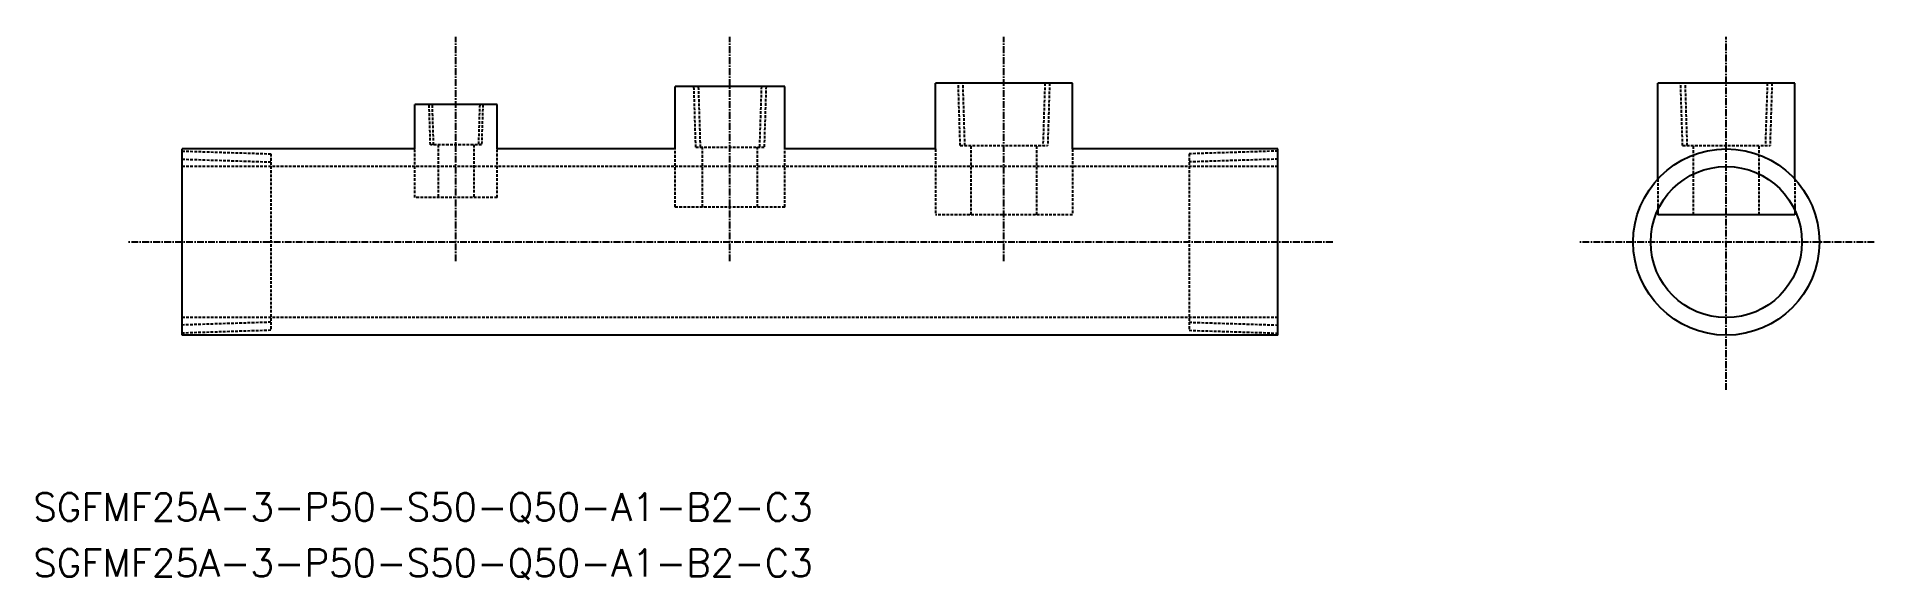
# Model space of a CAD drawing. Extents: x 361 to 697, y 635 to 734.
import ezdxf

# ---------------------------------------------------------------- set-up
doc = ezdxf.new("R2010")
doc.units = 0
doc.linetypes.add('CENTER', pattern=[2, 1.25, -0.25, 0.25, -0.25])
doc.linetypes.add('DASHED', pattern=[0.75, 0.5, -0.25])
doc.layers.get('0').update_dxf_attribs({"linetype": 'CONTINUOUS'})
doc.layers.add('CENTER', color=1, linetype='CENTER')
doc.styles.get("Standard").update_dxf_attribs({"font": 'txt.shx', "bigfont": '@extfont2.shx'})

msp = doc.modelspace()

# ---------------------------------------------------------------- linework, layer by layer
at = {"color": 7, "linetype": 'CONTINUOUS'}
for p, q in [((477.75, 713.44), (477.75, 724.84)), ((497.75, 724.84), (477.75, 724.84)), ((497.75, 713.44), (497.75, 724.84)), ((445.25, 721.54), (430.25, 721.54)), ((430.25, 713.44), (430.25, 721.54)), ((445.25, 713.44), (445.25, 721.54))]:
    msp.add_line(p, q, dxfattribs=at)
at = {"color": 3, "linetype": 'DASHED'}
for p, q in [((481.52, 713.77), (481.18, 724.84)), ((482.38, 713.77), (482.03, 724.84)), ((493.48, 724.84), (493.13, 713.77)), ((494.33, 724.84), (493.99, 713.77)), ((529.78, 714.07), (529.42, 725.44)), ((530.63, 714.07), (530.28, 725.44)), ((545.23, 725.44), (544.87, 714.07)), ((546.08, 725.44), (545.73, 714.07)), ((661.62, 714.07), (661.26, 725.44)), ((662.47, 714.07), (662.12, 725.44)), ((677.07, 725.44), (676.71, 714.07)), ((677.92, 725.44), (677.57, 714.07)), ((433.08, 714.21), (432.85, 721.54)), ((433.66, 714.21), (433.44, 721.54)), ((442.07, 721.54), (441.84, 714.21)), ((442.65, 721.54), (442.42, 714.21)), ((387.75, 713.06), (403.95, 712.55)), ((387.75, 711.58), (403.95, 711.07)), ((403.95, 712.55), (403.95, 680.32)), ((430.25, 704.59), (430.25, 713.44)), ((442.42, 714.21), (433.08, 714.21)), ((434.5, 714.21), (434.5, 704.59)), ((441, 714.21), (441, 704.59)), ((445.25, 713.44), (445.25, 713.44)), ((445.25, 704.59), (445.25, 713.44)), ((477.75, 702.84), (477.75, 713.44)), ((481.52, 713.77), (493.99, 713.77)), ((482.75, 702.84), (482.75, 713.77)), ((492.75, 702.84), (492.75, 713.77)), ((497.75, 702.84), (497.75, 713.44)), ((525.25, 713.44), (525.25, 701.44)), ((529.78, 714.07), (545.73, 714.07)), ((531.75, 701.44), (531.75, 714.07)), ((543.75, 701.44), (543.75, 714.07)), ((550.25, 713.44), (550.25, 701.44)), ((587.75, 713.06), (571.55, 712.55)), ((571.55, 712.55), (571.55, 680.32)), ((587.75, 711.58), (571.55, 711.07)), ((661.62, 714.07), (677.57, 714.07)), ((663.59, 701.44), (663.59, 714.07)), ((675.59, 701.44), (675.59, 714.07)), ((587.75, 710.24), (387.75, 710.24)), ((657.09, 707.96), (657.09, 703.17)), ((682.09, 707.96), (682.09, 703.17)), ((445.25, 704.59), (430.25, 704.59)), ((497.75, 702.84), (477.75, 702.84)), ((550.25, 701.44), (525.25, 701.44)), ((587.75, 682.64), (387.75, 682.64)), ((403.95, 681.8), (387.75, 681.29)), ((571.55, 681.8), (587.75, 681.29)), ((403.95, 680.32), (387.75, 679.81)), ((571.55, 680.32), (587.75, 679.81))]:
    msp.add_line(p, q, dxfattribs=at)
for p, q in [((550.25, 725.44), (525.25, 725.44)), ((525.25, 713.44), (525.25, 725.44)), ((550.25, 713.44), (550.25, 725.44)), ((657.09, 707.96), (657.09, 725.44)), ((682.09, 725.44), (657.09, 725.44)), ((682.09, 707.96), (682.09, 725.44)), ((430.25, 713.44), (387.75, 713.44)), ((387.75, 679.44), (387.75, 713.44)), ((477.75, 713.44), (445.25, 713.44)), ((525.25, 713.44), (497.75, 713.44)), ((587.75, 713.44), (550.25, 713.44)), ((587.75, 679.44), (587.75, 713.44)), ((657.09, 703.17), (657.09, 701.44)), ((682.09, 701.44), (657.09, 701.44)), ((682.09, 703.17), (682.09, 701.44)), ((587.75, 679.44), (387.75, 679.44))]:
    msp.add_line(p, q)
for radius in [17, 13.8]:
    msp.add_circle((669.59, 696.44), radius)
at = {"layer": 'CENTER', "linetype": 'CENTER'}
for p, q in [((437.75, 692.94), (437.75, 733.94)), ((487.75, 692.94), (487.75, 733.94)), ((537.75, 692.94), (537.75, 733.94)), ((669.59, 669.44), (669.59, 733.94)), ((597.75, 696.44), (377.75, 696.44)), ((696.59, 696.44), (642.59, 696.44))]:
    msp.add_line(p, q, dxfattribs=at)

# ---------------------------------------------------------------- texts
at = {"color": 7, "linetype": 'CONTINUOUS'}
for p in [(360.59, 645.56), (360.59, 635.34)]:
    msp.add_text('SGFMF25A-3-P50-S50-Q50-A1-B2-C3', height=5, dxfattribs=at).set_placement(p)

doc.saveas('drawing.dxf')
